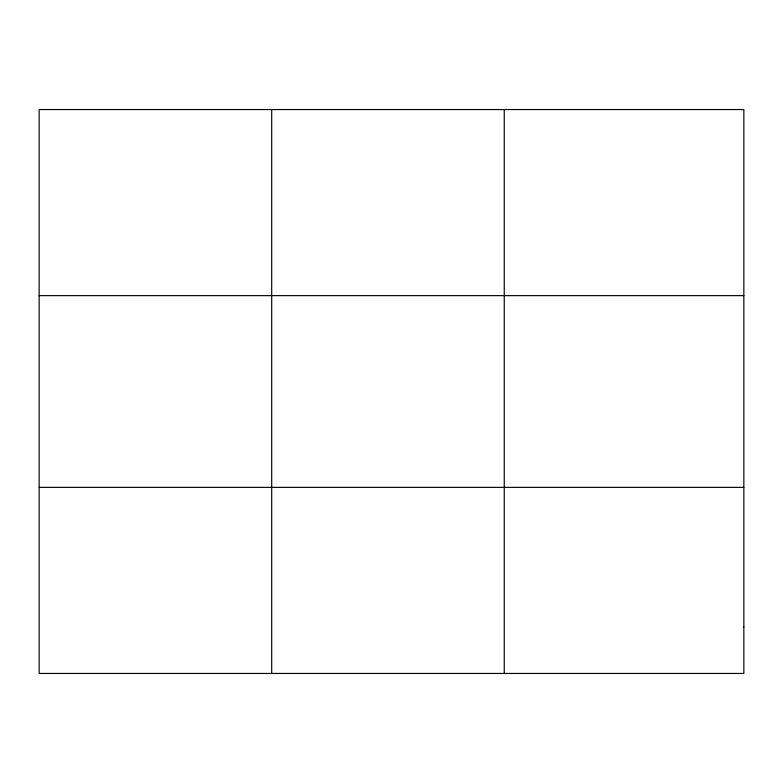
<?xml version="1.0" encoding="UTF-8"?>
<svg xmlns="http://www.w3.org/2000/svg" width="783" height="783" viewBox="0 0 783 783"><rect width="100%" height="100%" fill="white"/><g stroke="black" fill="none" stroke-linecap="round" stroke-linejoin="round"><path stroke-width="1.17" d="M271.701 109.551L271.701 673.449M504.252 109.551L504.252 673.449M39.15 295.631L743.85 295.631M39.15 487.369L743.85 487.369M743.85 626.929L743.85 673.449L39.15 673.449L39.15 109.551L743.85 109.551L743.85 626.929"/></g></svg>
